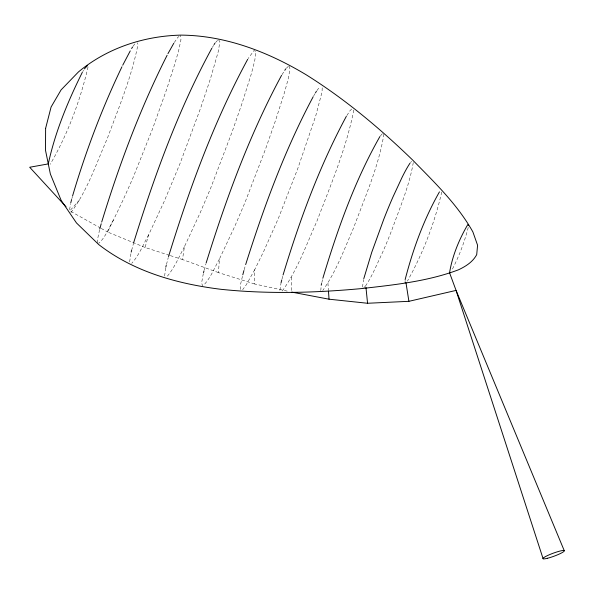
<?xml version="1.0" encoding="UTF-8"?>
<svg xmlns="http://www.w3.org/2000/svg" width="594" height="594" viewBox="0 0 594 594"><rect width="100%" height="100%" fill="white"/><g stroke="black" fill="none" stroke-linecap="round" stroke-linejoin="round"><path stroke-width="0.45" stroke-dasharray="2.97 2.23" d="M287.214 291.119L254.581 283.969L254.744 269.654L263.981 250.772L278.438 218.206L297.824 168.444L315.763 115.785L322.059 91.907L322.275 85.781M405.086 281.712L405.123 280.323M441.743 191.996C434.66 222.98 422.958 253.371 407.402 281.148M240.407 289.478L240.592 284.229L242.59 275.668M362.481 287.065L363.602 279.522M413.276 162.548C409.392 185.588 400 207.388 392.107 229.306A104.967 14.976 -71.2 0 1 382.84 251.819L373.849 271.183A76.151 10.863 -71.2 0 1 365.778 285.632M254.581 283.969L218.473 272.609L219.409 259.066L234.541 226.863L244.943 202.613L265.629 148.79L275.49 120.619L284.504 92.449L288.12 79.225L290.021 68.986L288.936 65.771M320.797 290.6L321.146 286.115M383.954 133.969C378.675 166.647 364.842 197.394 353.415 228.319C344.149 249.398 336.159 271.592 322.772 290.466M164.612 276.054L165.681 268.005M88.068 66.914C80.16 100.75 67.761 134.229 50.223 164.286M218.473 272.609L182.492 259.533L184.452 246.636L200.133 212.904L210.885 187.585L232.157 131.742L242.278 102.643L251.373 73.715L254.752 60.581L255.947 51.641L254.046 50.483L248.136 58.583M279.893 290.332L281.111 282.477M353.809 110.024C346.265 148.522 330.709 184.994 316.773 221.54C306.214 245.099 297.319 270.092 282.202 291.149M129.618 261.813L131.192 252.101M69.587 209.712L70.597 203.742M203.326 273.544L201.589 282.93L202.665 286.145M99.569 229.781L97.52 239.456L97.995 243.941M468.235 227.435C464.486 242.211 458.932 256.571 451.923 270.107M321.837 282.603L322.653 279.121M166.483 264.486L168.28 257.484M281.972 279.15L282.841 275.831M71.852 198.656L72.297 196.97M131.653 250.341L133.739 242.441M204.21 270.04L205.895 263.877M169.439 255.323L145.077 247.475L148.567 234.964L164.026 201.804L179.96 163.706L200.765 107.67L210.424 78.816L218.317 51.374L219.891 41.654L218.362 39.523M244.179 269.698L245.411 265.444M145.077 247.475L107.64 232.024L122.81 200.594L132.544 178.876L152.272 129.633L166.483 89.872L175.074 63.142L178.705 50.349L180.94 39.798L180.465 35.313M184.452 246.636C178.905 257.039 174.332 268.243 166.506 277.205M148.567 234.964C143.176 244.49 139.219 255.212 131.72 263.335M219.409 259.066C214.516 267.76 210.811 277.524 203.957 284.89M113.38 220.084C108.784 227.91 105.576 237.221 98.708 243.377M70.901 212.578C87.429 190.681 96.228 163.58 107.276 138.588C118.726 107.685 131.69 76.93 137.971 44.468L137.4 42.783M254.744 269.654L246.243 284.845L242.671 289.724M313.669 95.931L315.035 93.614M82.744 71.622L83.554 70.263M212.303 47.505L213.617 45.352M282.016 74.651L284.326 71.057M346.837 115.563L349.821 110.93L352.056 108.635M174.28 42.538L177.621 37.585L179.039 36.449M133.145 46.235L134.697 44.008M316.921 90.592L319.98 86.405M380.435 135.907L382.484 133.509M410.536 162.556L411.583 161.338M363.691 288.068L365.778 285.632M79.41 200.089L69.795 210.863L100.393 227.97M215.503 42.582L217.79 40.14M286.353 68.273L288.29 66.394M170.307 255.606L182.492 259.533M101.195 228.423L107.64 232.024M327.925 283.034L328.415 290.221M291.209 277.116L291.713 291.231"/><path stroke-width="0.89" d="M405.138 279.626C412.956 249.228 423.901 219.201 439.449 191.869M363.795 278.66L371.74 252.331L383.687 219.49A104.967 14.976 -71.2 0 1 392.961 196.978L401.952 177.613A76.151 10.863 -71.2 0 1 410.016 163.164M242.79 274.807L243.934 270.545M321.22 285.224L321.629 283.479M322.854 278.252C337.481 229.499 354.677 180.873 379.922 136.509M165.8 267.114L166.253 265.362M168.51 256.608C189.375 188.892 213.81 121.696 247.698 59.311M281.111 282.477L281.756 279.982M283.056 275C299.524 220.493 319.305 166.565 346.339 116.335M70.745 202.888L71.629 199.502M72.52 196.124C85.588 151.841 101.945 108.427 121.948 66.795M131.192 252.101L131.653 250.341M133.739 242.441C154.418 175.802 178.4 109.608 211.865 48.225M203.49 272.691L203.965 270.923M206.14 262.993C226.151 198.626 249.465 134.793 281.556 75.371M99.755 228.905L101.203 223.782M101.693 222.074C119.112 164.917 140.125 108.62 167.122 55.249M245.656 264.597C263.84 207.076 284.726 150.007 313.209 96.703M122.72 65.229L130.249 50.898M82.336 72.297C67.842 101.448 55.153 132.017 48.292 163.899L29.7 167.256L66.038 206.779M167.946 53.675L173.804 43.251M315.496 92.835L316.409 91.29M214.055 44.632L214.931 43.199M284.786 70.337L285.707 68.897M131.593 48.47L132.633 46.985M84.363 68.897L87.481 65.6M543.124 558.768L456.066 290.407L449.561 272.787L450.155 272.549M291.751 292.114L329.031 299.198L367.56 303.267L408.91 301.321L456.066 290.407L564.218 550.608M405.071 282.41L405.962 282.64L408.91 301.321M468.518 225.378L468.339 224.45L467.738 224.688C459.125 239.367 452.279 256.036 449.561 272.787M365.956 287.392L367.56 303.267M328.482 291.119L329.031 299.198M45.619 128.341L45.508 150.319L50.371 174.027L61.115 200.297L76.478 222.95L98.723 244.55C133.791 271.822 177.636 283.962 221.094 289.323C267.983 294.208 315.266 292.879 362.147 288.528C394.609 284.823 427.598 281.408 458.397 269.847C465.807 266.342 472.676 262.065 476.707 254.67L477.583 245.248L472.906 231.964C457.477 204.373 434.348 182.269 412.466 159.86C379.774 128.2 344.691 98.842 306.036 74.695C268.176 51.968 225.579 35.432 180.918 35.113C143.904 35.989 107.083 48.084 78.453 71.933L61.093 89.887L51.091 107.002L45.619 128.341M547.423 558.286A11.375 1.552 -20.3 0 0 564.3 551.009A11.375 1.552 -20.3 0 0 549.279 554.766A11.375 1.552 -20.3 0 0 547.423 558.286"/></g></svg>
